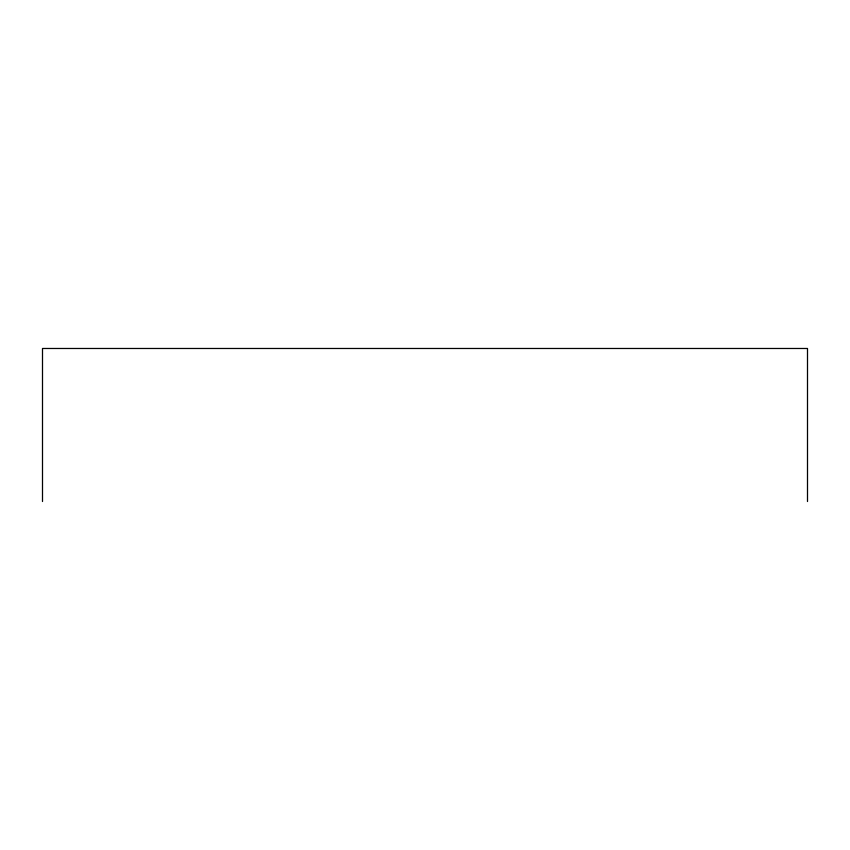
<?xml version="1.0" encoding="UTF-8"?>
<svg xmlns="http://www.w3.org/2000/svg" width="850" height="850" viewBox="0 0 850 850"><rect width="100%" height="100%" fill="white"/><g stroke="black" fill="none" stroke-linecap="round" stroke-linejoin="round"><path stroke-width="1.27" d="M807.5 501.521L807.5 348.479L42.5 348.479L42.5 501.521"/></g></svg>
